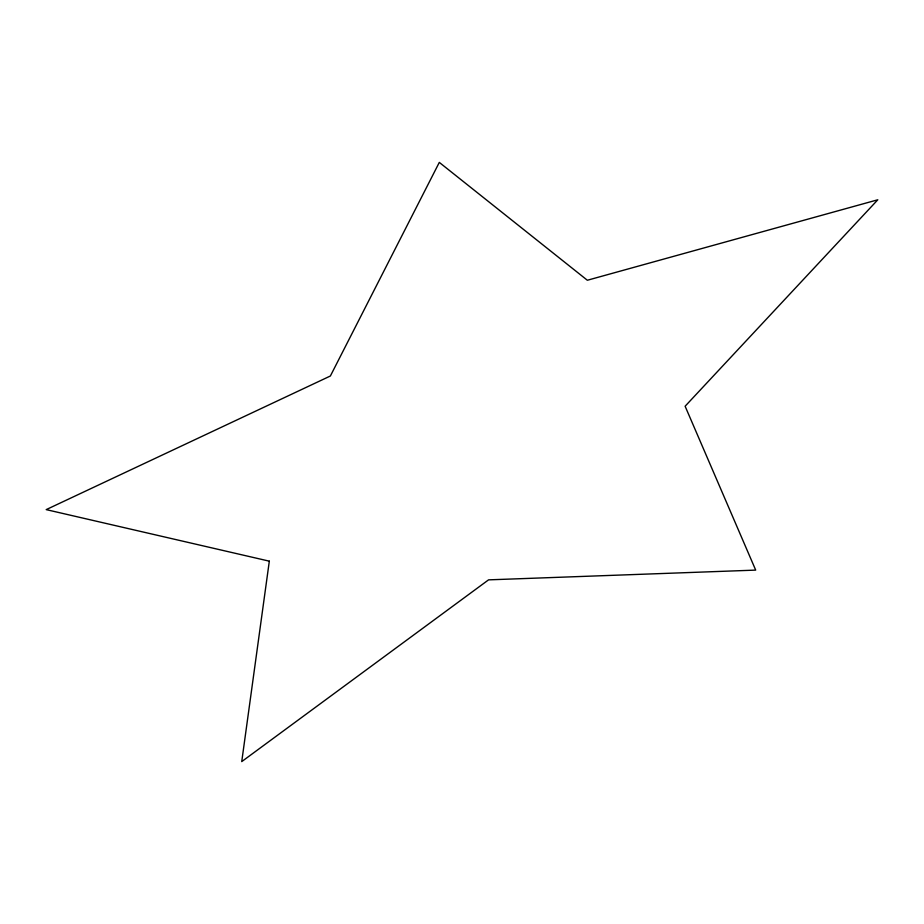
<?xml version="1.0" encoding="UTF-8"?>
<svg xmlns="http://www.w3.org/2000/svg" width="924" height="924" viewBox="0 0 924 924"><rect width="100%" height="100%" fill="white"/><g stroke="black" fill="none" stroke-linecap="round" stroke-linejoin="round"><path stroke-width="1.39" d="M269.323 561.168L241.742 761.595L488.565 579.856L755.693 570.108L685.123 406.237L877.8 199.78L587.352 280.249L439.304 162.405L330.376 375.999L46.2 509.621L269.323 561.168"/></g></svg>
